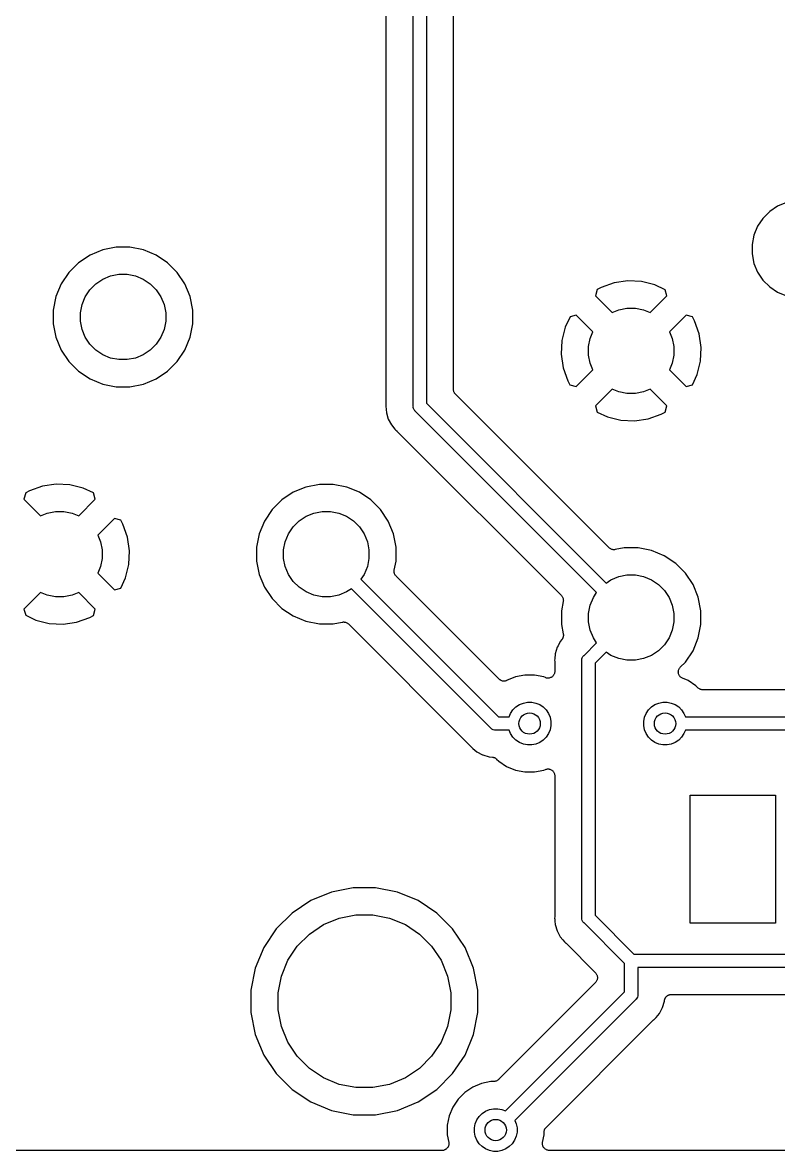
# Model space of a CAD drawing. Extents: x 20 to 116, y -135 to -20.
# Drawn here: x 66.39 to 80.56, y -59.65 to -38.49 of the extents above; entities that cross this region are included whole.
import ezdxf

# ---------------------------------------------------------------- set-up
doc = ezdxf.new("R2010")
doc.units = 0
doc.layers.add('BLACK', color=7, linetype='CONTINUOUS')

msp = doc.modelspace()

# ---------------------------------------------------------------- linework, layer by layer
at = {"layer": 'BLACK', "linetype": 'Continuous'}
for p, q in [((73.71, -45.6739), (73.71, -26.395)), ((73.96, -26.395), (73.96, -45.6282)), ((73.202, -27.0217), (73.202, -45.6427)), ((74.468, -45.3652), (74.468, -33.6831)), ((80.7101, -41.8669), (80.5449, -41.9353)), ((80.3962, -42.0347), (80.2697, -42.1612)), ((80.5449, -41.9353), (80.3962, -42.0347)), ((80.1703, -42.3099), (80.1019, -42.4751)), ((80.2697, -42.1612), (80.1703, -42.3099)), ((80.1019, -42.4751), (80.067, -42.6506)), ((68.1462, -42.702), (67.8935, -42.7523)), ((68.4038, -42.702), (68.1462, -42.702)), ((68.6565, -42.7523), (68.4038, -42.702)), ((80.067, -42.6506), (80.067, -42.8294)), ((67.6554, -42.8509), (67.4412, -42.994)), ((67.8935, -42.7523), (67.6554, -42.8509)), ((68.8946, -42.8509), (68.6565, -42.7523)), ((69.1088, -42.994), (68.8946, -42.8509)), ((80.067, -42.8294), (80.1019, -43.0049)), ((67.4412, -42.994), (67.259, -43.1762)), ((69.291, -43.1762), (69.1088, -42.994)), ((80.1019, -43.0049), (80.1703, -43.1701)), ((67.259, -43.1762), (67.1159, -43.3904)), ((67.765, -43.3886), (67.8961, -43.301)), ((67.8961, -43.301), (68.0416, -43.2407)), ((68.0416, -43.2407), (68.1962, -43.21)), ((68.1962, -43.21), (68.3538, -43.21)), ((68.3538, -43.21), (68.5084, -43.2407)), ((68.5084, -43.2407), (68.6539, -43.301)), ((68.6539, -43.301), (68.785, -43.3886)), ((69.4341, -43.3904), (69.291, -43.1762)), ((77.4809, -43.37), (77.2353, -43.4578)), ((77.7357, -43.3322), (77.4809, -43.37)), ((77.9931, -43.3449), (77.7357, -43.3322)), ((78.243, -43.4076), (77.9931, -43.3449)), ((80.1703, -43.1701), (80.2697, -43.3188)), ((80.2697, -43.3188), (80.3962, -43.4453)), ((67.1159, -43.3904), (67.0173, -43.6285)), ((67.566, -43.6311), (67.6536, -43.5)), ((67.6536, -43.5), (67.765, -43.3886)), ((68.785, -43.3886), (68.8964, -43.5)), ((68.8964, -43.5), (68.984, -43.6311)), ((69.5327, -43.6285), (69.4341, -43.3904)), ((77.1653, -43.4952), (77.13, -43.6158)), ((77.2353, -43.4578), (77.1653, -43.4952)), ((78.4357, -43.4988), (78.243, -43.4076)), ((78.47, -43.6158), (78.4357, -43.4988)), ((80.3962, -43.4453), (80.5449, -43.5447)), ((80.5449, -43.5447), (80.7101, -43.6131)), ((67.0173, -43.6285), (66.967, -43.8812)), ((67.475, -43.9312), (67.5057, -43.7766)), ((67.5057, -43.7766), (67.566, -43.6311)), ((68.984, -43.6311), (69.0443, -43.7766)), ((69.0443, -43.7766), (69.075, -43.9312)), ((69.583, -43.8812), (69.5327, -43.6285)), ((77.13, -43.6158), (77.4417, -43.9275)), ((78.1583, -43.9275), (78.47, -43.6158)), ((66.967, -43.8812), (66.967, -44.1388)), ((67.475, -44.0888), (67.475, -43.9312)), ((69.075, -43.9312), (69.075, -44.0888)), ((69.583, -44.1388), (69.583, -43.8812)), ((76.7708, -43.975), (76.6538, -44.0093)), ((77.0825, -44.2867), (76.7708, -43.975)), ((77.4417, -43.9275), (77.5666, -43.8757)), ((77.5666, -43.8757), (77.7212, -43.845)), ((77.7212, -43.845), (77.8788, -43.845)), ((77.8788, -43.845), (78.0334, -43.8757)), ((78.0334, -43.8757), (78.1583, -43.9275)), ((78.8292, -43.975), (78.5175, -44.2867)), ((78.9498, -44.0103), (78.8292, -43.975)), ((66.967, -44.1388), (67.0173, -44.3915)), ((67.5057, -44.2434), (67.475, -44.0888)), ((69.075, -44.0888), (69.0443, -44.2434)), ((69.5327, -44.3915), (69.583, -44.1388)), ((76.5626, -44.202), (76.4999, -44.4519)), ((76.6538, -44.0093), (76.5626, -44.202)), ((78.9872, -44.0803), (78.9498, -44.0103)), ((79.075, -44.3259), (78.9872, -44.0803)), ((67.0173, -44.3915), (67.1159, -44.6296)), ((67.566, -44.3889), (67.5057, -44.2434)), ((67.6536, -44.52), (67.566, -44.3889)), ((68.984, -44.3889), (68.8964, -44.52)), ((69.0443, -44.2434), (68.984, -44.3889)), ((69.4341, -44.6296), (69.5327, -44.3915)), ((77, -44.5662), (77.0307, -44.4116)), ((77.0307, -44.4116), (77.0825, -44.2867)), ((78.5175, -44.2867), (78.5693, -44.4116)), ((78.5693, -44.4116), (78.6, -44.5662)), ((79.1128, -44.5807), (79.075, -44.3259)), ((67.1159, -44.6296), (67.259, -44.8438)), ((67.765, -44.6314), (67.6536, -44.52)), ((67.8961, -44.719), (67.765, -44.6314)), ((68.785, -44.6314), (68.6539, -44.719)), ((68.8964, -44.52), (68.785, -44.6314)), ((69.291, -44.8438), (69.4341, -44.6296)), ((76.4999, -44.4519), (76.4872, -44.7093)), ((77, -44.7238), (77, -44.5662)), ((78.6, -44.5662), (78.6, -44.7238)), ((79.1001, -44.8381), (79.1128, -44.5807)), ((67.259, -44.8438), (67.4412, -45.026)), ((68.0416, -44.7793), (67.8961, -44.719)), ((68.1962, -44.81), (68.0416, -44.7793)), ((68.3538, -44.81), (68.1962, -44.81)), ((68.5084, -44.7793), (68.3538, -44.81)), ((68.6539, -44.719), (68.5084, -44.7793)), ((69.1088, -45.026), (69.291, -44.8438)), ((76.4872, -44.7093), (76.525, -44.9641)), ((77.0307, -44.8784), (77, -44.7238)), ((78.6, -44.7238), (78.5693, -44.8784)), ((79.0374, -45.088), (79.1001, -44.8381)), ((67.4412, -45.026), (67.6554, -45.1691)), ((68.8946, -45.1691), (69.1088, -45.026)), ((76.525, -44.9641), (76.6128, -45.2097)), ((76.7708, -45.315), (77.0825, -45.0033)), ((77.0825, -45.0033), (77.0307, -44.8784)), ((78.5693, -44.8784), (78.5175, -45.0033)), ((78.5175, -45.0033), (78.8292, -45.315)), ((67.6554, -45.1691), (67.8935, -45.2677)), ((67.8935, -45.2677), (68.1462, -45.318)), ((68.4038, -45.318), (68.6565, -45.2677)), ((68.6565, -45.2677), (68.8946, -45.1691)), ((76.6128, -45.2097), (76.6502, -45.2797)), ((78.9462, -45.2807), (79.0374, -45.088)), ((68.1462, -45.318), (68.4038, -45.318)), ((74.4691, -45.3769), (74.468, -45.3652)), ((74.4702, -45.3886), (74.4691, -45.3769)), ((74.4704, -45.3892), (74.4702, -45.3886)), ((74.4704, -45.3899), (74.4704, -45.3892)), ((74.4738, -45.401), (74.4704, -45.3899)), ((74.4771, -45.4124), (74.4738, -45.401)), ((74.4774, -45.413), (74.4771, -45.4124)), ((74.4776, -45.4136), (74.4774, -45.413)), ((74.4831, -45.4239), (74.4776, -45.4136)), ((74.4885, -45.4344), (74.4831, -45.4239)), ((74.4889, -45.4349), (74.4885, -45.4344)), ((74.4892, -45.4355), (74.4889, -45.4349)), ((74.4966, -45.4445), (74.4892, -45.4355)), ((74.504, -45.4537), (74.4966, -45.4445)), ((74.5049, -45.4547), (74.504, -45.4537)), ((74.5052, -45.455), (74.5049, -45.4547)), ((74.5049, -45.4547), (74.5049, -45.4547)), ((74.5049, -45.4547), (74.5049, -45.4547)), ((74.7776, -45.7274), (74.5052, -45.455)), ((76.6502, -45.2797), (76.7708, -45.315)), ((77.4417, -45.3625), (77.13, -45.6742)), ((77.5666, -45.4143), (77.4417, -45.3625)), ((77.7212, -45.445), (77.5666, -45.4143)), ((77.8788, -45.445), (77.7212, -45.445)), ((78.0334, -45.4143), (77.8788, -45.445)), ((78.1583, -45.3625), (78.0334, -45.4143)), ((78.47, -45.6742), (78.1583, -45.3625)), ((78.8292, -45.315), (78.9462, -45.2807)), ((73.2014, -45.6551), (73.1989, -45.68)), ((73.1989, -45.68), (73.2112, -45.8041)), ((73.202, -45.6444), (73.2014, -45.6498)), ((73.2014, -45.6498), (73.2014, -45.6551)), ((73.202, -45.6427), (73.202, -45.6444)), ((73.7094, -45.68), (73.71, -45.6739)), ((73.71, -45.6861), (73.7094, -45.68)), ((73.7109, -45.6953), (73.71, -45.6861)), ((73.7118, -45.7045), (73.7109, -45.6953)), ((73.96, -45.6282), (77.3292, -48.9974)), ((77.13, -45.6742), (77.1643, -45.7912)), ((78.4347, -45.7948), (78.47, -45.6742)), ((73.2112, -45.8041), (73.2474, -45.9234)), ((73.719, -45.7281), (73.7118, -45.7045)), ((73.7306, -45.7498), (73.719, -45.7281)), ((73.7421, -45.7638), (73.7306, -45.7498)), ((73.7462, -45.7688), (73.7421, -45.7638)), ((73.7509, -45.7727), (73.7462, -45.7688)), ((77.1524, -49.1742), (73.7509, -45.7727)), ((74.7777, -45.7275), (74.7776, -45.7274)), ((77.3863, -48.3361), (74.7777, -45.7275)), ((77.1643, -45.7912), (77.357, -45.8824)), ((77.357, -45.8824), (77.6069, -45.9451)), ((78.1191, -45.92), (78.3647, -45.8322)), ((78.3647, -45.8322), (78.4347, -45.7948)), ((73.2474, -45.9234), (73.3061, -46.0334)), ((73.3061, -46.0334), (73.3694, -46.1104)), ((73.3694, -46.1104), (73.3694, -46.1105)), ((73.3694, -46.1105), (73.3852, -46.1298)), ((77.6069, -45.9451), (77.8643, -45.9578)), ((77.8643, -45.9578), (78.1191, -45.92)), ((73.3852, -46.1298), (73.4046, -46.1456)), ((73.4046, -46.1456), (73.4059, -46.1468)), ((73.4059, -46.1468), (73.4097, -46.1506)), ((73.4097, -46.1506), (73.4138, -46.154)), ((73.4138, -46.154), (76.4911, -49.2313)), ((66.7659, -47.18), (66.5203, -47.2678)), ((67.0207, -47.1422), (66.7659, -47.18)), ((67.2781, -47.1549), (67.0207, -47.1422)), ((67.528, -47.2176), (67.2781, -47.1549)), ((71.9562, -47.147), (71.7035, -47.1973)), ((72.2138, -47.147), (71.9562, -47.147)), ((72.4665, -47.1973), (72.2138, -47.147)), ((66.4503, -47.3052), (66.415, -47.4258)), ((66.5203, -47.2678), (66.4503, -47.3052)), ((67.7207, -47.3088), (67.528, -47.2176)), ((67.755, -47.4258), (67.7207, -47.3088)), ((71.4654, -47.2959), (71.2512, -47.439)), ((71.7035, -47.1973), (71.4654, -47.2959)), ((72.7046, -47.2959), (72.4665, -47.1973)), ((72.9188, -47.439), (72.7046, -47.2959)), ((66.415, -47.4258), (66.7267, -47.7375)), ((67.4433, -47.7375), (67.755, -47.4258)), ((71.2512, -47.439), (71.069, -47.6212)), ((73.101, -47.6212), (72.9188, -47.439)), ((66.7267, -47.7375), (66.8516, -47.6857)), ((66.8516, -47.6857), (67.0062, -47.655)), ((67.0062, -47.655), (67.1638, -47.655)), ((67.1638, -47.655), (67.3184, -47.6857)), ((67.3184, -47.6857), (67.4433, -47.7375)), ((68.1142, -47.785), (67.8025, -48.0967)), ((68.2348, -47.8203), (68.1142, -47.785)), ((71.069, -47.6212), (70.9259, -47.8354)), ((71.575, -47.8336), (71.7061, -47.746)), ((71.7061, -47.746), (71.8516, -47.6857)), ((71.8516, -47.6857), (72.0062, -47.655)), ((72.0062, -47.655), (72.1638, -47.655)), ((72.1638, -47.655), (72.3184, -47.6857)), ((72.3184, -47.6857), (72.4639, -47.746)), ((72.4639, -47.746), (72.595, -47.8336)), ((73.2441, -47.8354), (73.101, -47.6212)), ((68.2722, -47.8903), (68.2348, -47.8203)), ((68.36, -48.1359), (68.2722, -47.8903)), ((70.9259, -47.8354), (70.8273, -48.0735)), ((71.376, -48.0761), (71.4636, -47.945)), ((71.4636, -47.945), (71.575, -47.8336)), ((72.595, -47.8336), (72.7064, -47.945)), ((72.7064, -47.945), (72.794, -48.0761)), ((73.3427, -48.0735), (73.2441, -47.8354)), ((67.8025, -48.0967), (67.8543, -48.2216)), ((67.8543, -48.2216), (67.885, -48.3762)), ((68.3978, -48.3907), (68.36, -48.1359)), ((70.8273, -48.0735), (70.777, -48.3262)), ((71.285, -48.3762), (71.3157, -48.2216)), ((71.3157, -48.2216), (71.376, -48.0761)), ((72.794, -48.0761), (72.8543, -48.2216)), ((72.8543, -48.2216), (72.885, -48.3762)), ((73.393, -48.3262), (73.3427, -48.0735)), ((67.885, -48.3762), (67.885, -48.5338)), ((68.3851, -48.6481), (68.3978, -48.3907)), ((70.777, -48.3262), (70.777, -48.5838)), ((71.285, -48.5338), (71.285, -48.3762)), ((72.885, -48.3762), (72.885, -48.5338)), ((73.393, -48.5838), (73.393, -48.3262)), ((77.3954, -48.3436), (77.3863, -48.3361)), ((77.4045, -48.3512), (77.3954, -48.3436)), ((77.405, -48.3515), (77.4045, -48.3512)), ((77.4055, -48.3518), (77.405, -48.3515)), ((77.4158, -48.3574), (77.4055, -48.3518)), ((77.4262, -48.3631), (77.4158, -48.3574)), ((77.4268, -48.3633), (77.4262, -48.3631)), ((77.4273, -48.3636), (77.4268, -48.3633)), ((77.4386, -48.367), (77.4273, -48.3636)), ((77.4498, -48.3706), (77.4386, -48.367)), ((77.4504, -48.3706), (77.4498, -48.3706)), ((77.451, -48.3708), (77.4504, -48.3706)), ((77.4627, -48.372), (77.451, -48.3708)), ((77.4745, -48.3733), (77.4627, -48.372)), ((77.4751, -48.3732), (77.4745, -48.3733)), ((77.4757, -48.3733), (77.4751, -48.3732)), ((77.4874, -48.3722), (77.4757, -48.3733)), ((77.4991, -48.3712), (77.4874, -48.3722)), ((77.5003, -48.371), (77.4991, -48.3712)), ((77.5004, -48.371), (77.5003, -48.371)), ((77.5003, -48.371), (77.5003, -48.371)), ((77.5009, -48.3709), (77.5004, -48.371)), ((77.6712, -48.337), (77.5009, -48.3709)), ((77.9288, -48.337), (77.6712, -48.337)), ((78.1815, -48.3873), (77.9288, -48.337)), ((78.4196, -48.4859), (78.1815, -48.3873)), ((67.885, -48.5338), (67.8543, -48.6884)), ((68.3224, -48.898), (68.3851, -48.6481)), ((70.777, -48.5838), (70.8273, -48.8365)), ((71.3157, -48.6884), (71.285, -48.5338)), ((72.885, -48.5338), (72.8543, -48.6884)), ((73.3591, -48.7541), (73.393, -48.5838)), ((78.6338, -48.629), (78.4196, -48.4859)), ((78.816, -48.8112), (78.6338, -48.629)), ((67.8543, -48.6884), (67.8025, -48.8133)), ((67.8025, -48.8133), (68.1142, -49.125)), ((70.8273, -48.8365), (70.9259, -49.0746)), ((71.376, -48.8339), (71.3157, -48.6884)), ((71.4636, -48.965), (71.376, -48.8339)), ((72.794, -48.8339), (72.7326, -48.9258)), ((72.8543, -48.6884), (72.794, -48.8339)), ((73.3567, -48.7776), (73.358, -48.7659)), ((73.3567, -48.7782), (73.3567, -48.7776)), ((73.3567, -48.7788), (73.3567, -48.7782)), ((73.3578, -48.7905), (73.3567, -48.7788)), ((73.3589, -48.8022), (73.3578, -48.7905)), ((73.358, -48.7659), (73.3591, -48.7541)), ((73.359, -48.8028), (73.3589, -48.8022)), ((73.3591, -48.8034), (73.359, -48.8028)), ((73.3625, -48.8148), (73.3591, -48.8034)), ((73.3658, -48.826), (73.3625, -48.8148)), ((73.3661, -48.8266), (73.3658, -48.826)), ((73.3662, -48.8272), (73.3661, -48.8266)), ((73.3718, -48.8376), (73.3662, -48.8272)), ((73.3772, -48.8481), (73.3718, -48.8376)), ((73.3776, -48.8485), (73.3772, -48.8481)), ((73.3778, -48.8491), (73.3776, -48.8485)), ((73.3853, -48.8582), (73.3778, -48.8491)), ((73.3926, -48.8674), (73.3853, -48.8582)), ((73.3935, -48.8683), (73.3926, -48.8674)), ((73.3939, -48.8687), (73.3935, -48.8683)), ((73.3935, -48.8683), (73.3935, -48.8683)), ((73.3935, -48.8683), (73.3935, -48.8683)), ((75.324, -50.7988), (73.3939, -48.8687)), ((77.5666, -48.8757), (77.7212, -48.845)), ((77.7212, -48.845), (77.8788, -48.845)), ((77.8788, -48.845), (78.0334, -48.8757)), ((78.9591, -49.0254), (78.816, -48.8112)), ((68.2312, -49.0907), (68.3224, -48.898)), ((70.9259, -49.0746), (71.069, -49.2888)), ((71.575, -49.0764), (71.4636, -48.965)), ((71.7061, -49.164), (71.575, -49.0764)), ((72.7326, -48.9258), (75.3118, -51.505)), ((77.3292, -48.9974), (77.4211, -48.936)), ((77.4211, -48.936), (77.5666, -48.8757)), ((78.0334, -48.8757), (78.1789, -48.936)), ((78.1789, -48.936), (78.31, -49.0236)), ((78.31, -49.0236), (78.4214, -49.135)), ((79.0577, -49.2635), (78.9591, -49.0254)), ((66.7267, -49.1725), (66.415, -49.4842)), ((66.8516, -49.2243), (66.7267, -49.1725)), ((67.0062, -49.255), (66.8516, -49.2243)), ((67.1638, -49.255), (67.0062, -49.255)), ((67.3184, -49.2243), (67.1638, -49.255)), ((67.4433, -49.1725), (67.3184, -49.2243)), ((67.755, -49.4842), (67.4433, -49.1725)), ((68.1142, -49.125), (68.2312, -49.0907)), ((71.069, -49.2888), (71.2512, -49.471)), ((71.8516, -49.2243), (71.7061, -49.164)), ((72.0062, -49.255), (71.8516, -49.2243)), ((72.1638, -49.255), (72.0062, -49.255)), ((72.3184, -49.2243), (72.1638, -49.255)), ((72.4639, -49.164), (72.3184, -49.2243)), ((72.5558, -49.1026), (72.4639, -49.164)), ((75.1673, -51.7141), (72.5558, -49.1026)), ((76.4911, -49.2313), (76.4915, -49.2317)), ((76.4915, -49.2317), (76.4915, -49.2317)), ((76.4915, -49.2317), (76.4915, -49.2317)), ((76.4915, -49.2317), (76.4924, -49.2326)), ((76.4924, -49.2326), (76.4998, -49.2418)), ((76.4998, -49.2418), (76.5072, -49.2509)), ((76.5072, -49.2509), (76.5074, -49.2515)), ((76.5074, -49.2515), (76.5078, -49.2519)), ((76.5078, -49.2519), (76.5133, -49.2624)), ((76.5133, -49.2624), (76.5188, -49.2728)), ((76.5188, -49.2728), (76.5189, -49.2734)), ((76.5189, -49.2734), (76.5192, -49.2739)), ((76.5192, -49.2739), (76.5225, -49.2853)), ((76.5225, -49.2853), (76.5259, -49.2966)), ((76.5259, -49.2966), (76.526, -49.2972)), ((76.526, -49.2972), (76.5261, -49.2978)), ((77.0307, -49.4116), (77.091, -49.2661)), ((77.091, -49.2661), (77.1524, -49.1742)), ((78.4214, -49.135), (78.509, -49.2661)), ((78.509, -49.2661), (78.5693, -49.4116)), ((79.108, -49.5162), (79.0577, -49.2635)), ((66.415, -49.4842), (66.4493, -49.6012)), ((67.7197, -49.6048), (67.755, -49.4842)), ((71.2512, -49.471), (71.4654, -49.6141)), ((76.5259, -49.3459), (76.492, -49.5162)), ((76.527, -49.3341), (76.5259, -49.3459)), ((76.5261, -49.2978), (76.5272, -49.3095)), ((76.5283, -49.3224), (76.527, -49.3341)), ((76.5272, -49.3095), (76.5283, -49.3212)), ((76.5283, -49.3212), (76.5283, -49.3218)), ((76.5283, -49.3218), (76.5283, -49.3224)), ((77, -49.5662), (77.0307, -49.4116)), ((78.5693, -49.4116), (78.6, -49.5662)), ((66.4493, -49.6012), (66.642, -49.6924)), ((66.642, -49.6924), (66.8919, -49.7551)), ((67.4041, -49.73), (67.6497, -49.6422)), ((67.6497, -49.6422), (67.7197, -49.6048)), ((71.4654, -49.6141), (71.7035, -49.7127)), ((71.7035, -49.7127), (71.9562, -49.763)), ((76.492, -49.5162), (76.492, -49.7738)), ((77, -49.7238), (77, -49.5662)), ((78.6, -49.5662), (78.6, -49.7238)), ((79.108, -49.7738), (79.108, -49.5162)), ((66.8919, -49.7551), (67.1493, -49.7678)), ((67.1493, -49.7678), (67.4041, -49.73)), ((71.9562, -49.763), (72.2138, -49.763)), ((72.2138, -49.763), (72.3841, -49.7291)), ((72.3841, -49.7291), (72.3846, -49.729)), ((72.3846, -49.729), (72.3847, -49.729)), ((72.3847, -49.729), (72.3858, -49.7288)), ((72.3847, -49.729), (72.3847, -49.729)), ((72.3858, -49.7288), (72.3977, -49.7278)), ((72.3977, -49.7278), (72.4093, -49.7267)), ((72.4093, -49.7267), (72.4099, -49.7268)), ((72.4099, -49.7268), (72.4105, -49.7267)), ((72.4105, -49.7267), (72.4222, -49.728)), ((72.4222, -49.728), (72.434, -49.7292)), ((72.434, -49.7292), (72.4346, -49.7294)), ((72.4346, -49.7294), (72.4352, -49.7294)), ((72.4352, -49.7294), (72.4464, -49.733)), ((72.4464, -49.733), (72.4577, -49.7364)), ((72.4577, -49.7364), (72.4582, -49.7367)), ((72.4582, -49.7367), (72.4588, -49.7369)), ((72.4588, -49.7369), (72.4691, -49.7426)), ((72.4691, -49.7426), (72.4795, -49.7482)), ((72.4795, -49.7482), (72.48, -49.7485)), ((72.48, -49.7485), (72.4805, -49.7488)), ((72.4805, -49.7488), (72.4896, -49.7564)), ((72.4896, -49.7564), (72.4987, -49.7639)), ((72.4987, -49.7639), (74.786, -52.0512)), ((76.492, -49.7738), (76.5271, -49.9502)), ((77.0307, -49.8784), (77, -49.7238)), ((77.091, -50.0239), (77.0307, -49.8784)), ((78.5693, -49.8784), (78.509, -50.0239)), ((78.6, -49.7238), (78.5693, -49.8784)), ((79.0577, -50.0265), (79.108, -49.7738)), ((76.4711, -50.0916), (76.4286, -50.1713)), ((76.5007, -50.0556), (76.4711, -50.0916)), ((76.5038, -50.051), (76.5007, -50.0556)), ((76.5074, -50.0467), (76.5038, -50.051)), ((76.5107, -50.0407), (76.5074, -50.0467)), ((76.5145, -50.035), (76.5107, -50.0407)), ((76.5166, -50.0298), (76.5145, -50.035)), ((76.5193, -50.025), (76.5166, -50.0298)), ((76.5214, -50.0184), (76.5193, -50.025)), ((76.524, -50.0121), (76.5214, -50.0184)), ((76.5251, -50.0066), (76.524, -50.0121)), ((76.5268, -50.0013), (76.5251, -50.0066)), ((76.5275, -49.9945), (76.5268, -50.0013)), ((76.5271, -49.9502), (76.5274, -49.952)), ((76.5274, -49.952), (76.5279, -49.9575)), ((76.5289, -49.9878), (76.5275, -49.9945)), ((76.5279, -49.9575), (76.529, -49.963)), ((76.529, -49.963), (76.5289, -49.9699)), ((76.5289, -49.9699), (76.5295, -49.9767)), ((76.5295, -49.9767), (76.5289, -49.9822)), ((76.5289, -49.9822), (76.5289, -49.9878)), ((76.916, -50.3523), (77.1524, -50.1158)), ((77.1524, -50.1158), (77.091, -50.0239)), ((78.509, -50.0239), (78.4214, -50.155)), ((78.9591, -50.2646), (79.0577, -50.0265)), ((76.3762, -50.3209), (76.3664, -50.4201)), ((76.4124, -50.2016), (76.3762, -50.3209)), ((76.4285, -50.1713), (76.4124, -50.2016)), ((76.4286, -50.1713), (76.4285, -50.1713)), ((76.9112, -50.3562), (76.916, -50.3523)), ((77.3292, -50.2926), (77.125, -50.4968)), ((77.4211, -50.354), (77.3292, -50.2926)), ((77.5666, -50.4143), (77.4211, -50.354)), ((78.1789, -50.354), (78.0334, -50.4143)), ((78.31, -50.2664), (78.1789, -50.354)), ((78.4214, -50.155), (78.31, -50.2664)), ((78.816, -50.4788), (78.9591, -50.2646)), ((76.3664, -50.4201), (76.3639, -50.445)), ((76.3639, -50.445), (76.3664, -50.4699)), ((76.3664, -50.4201), (76.3664, -50.4201)), ((76.3664, -50.4699), (76.3666, -50.4716)), ((76.3666, -50.4716), (76.3665, -50.477)), ((76.3665, -50.477), (76.367, -50.4823)), ((76.367, -50.4823), (76.367, -50.6526)), ((76.8744, -50.445), (76.875, -50.4389)), ((76.875, -50.4511), (76.8744, -50.445)), ((76.875, -50.4389), (76.8768, -50.4205)), ((76.875, -50.4389), (76.875, -50.4389)), ((76.875, -55.2689), (76.875, -50.4511)), ((76.8768, -50.4205), (76.884, -50.3969)), ((76.884, -50.3969), (76.8956, -50.3752)), ((76.8956, -50.3752), (76.9112, -50.3562)), ((77.125, -50.4968), (77.125, -55.2232)), ((77.7212, -50.445), (77.5666, -50.4143)), ((77.8788, -50.445), (77.7212, -50.445)), ((78.0334, -50.4143), (77.8788, -50.445)), ((78.7197, -50.5751), (78.816, -50.4788)), ((75.6301, -50.7569), (75.4624, -50.8264)), ((75.8056, -50.722), (75.6301, -50.7569)), ((75.9844, -50.722), (75.8056, -50.722)), ((76.1599, -50.7569), (75.9844, -50.722)), ((76.1914, -50.77), (76.1599, -50.7569)), ((76.2029, -50.7735), (76.1914, -50.77)), ((76.2145, -50.777), (76.2029, -50.7735)), ((76.2148, -50.7771), (76.2145, -50.777)), ((76.2151, -50.7772), (76.2148, -50.7771)), ((76.227, -50.7784), (76.2151, -50.7772)), ((76.2391, -50.7796), (76.227, -50.7784)), ((76.2517, -50.7785), (76.2398, -50.7796)), ((76.2638, -50.7774), (76.2517, -50.7785)), ((76.2641, -50.7773), (76.2638, -50.7774)), ((76.2645, -50.7773), (76.2641, -50.7773)), ((76.276, -50.7738), (76.2645, -50.7773)), ((76.2876, -50.7704), (76.276, -50.7738)), ((76.2879, -50.7702), (76.2876, -50.7704)), ((76.2882, -50.7701), (76.2879, -50.7702)), ((76.2988, -50.7645), (76.2882, -50.7701)), ((76.3095, -50.7589), (76.2988, -50.7645)), ((76.3098, -50.7587), (76.3095, -50.7589)), ((76.3101, -50.7585), (76.3098, -50.7587)), ((76.3194, -50.751), (76.3101, -50.7585)), ((76.3289, -50.7434), (76.3194, -50.751)), ((76.3291, -50.7431), (76.3289, -50.7434)), ((76.3293, -50.7429), (76.3291, -50.7431)), ((76.337, -50.7337), (76.3293, -50.7429)), ((76.3448, -50.7244), (76.337, -50.7337)), ((76.345, -50.7241), (76.3448, -50.7244)), ((76.3452, -50.7238), (76.345, -50.7241)), ((76.3509, -50.7133), (76.3452, -50.7238)), ((76.3567, -50.7027), (76.3509, -50.7133)), ((76.3568, -50.7023), (76.3567, -50.7027)), ((76.357, -50.702), (76.3568, -50.7023)), ((76.3605, -50.6907), (76.357, -50.702)), ((76.3642, -50.679), (76.3605, -50.6907)), ((76.3643, -50.6787), (76.3642, -50.679)), ((76.3644, -50.6784), (76.3643, -50.6787)), ((76.3656, -50.6667), (76.3644, -50.6784)), ((76.367, -50.6544), (76.3656, -50.6667)), ((76.367, -50.6526), (76.367, -50.6537)), ((76.367, -50.6537), (76.367, -50.6537)), ((76.367, -50.6537), (76.367, -50.6538)), ((76.367, -50.6538), (76.367, -50.6544)), ((78.6825, -50.6638), (78.6838, -50.6518)), ((78.6826, -50.6641), (78.6825, -50.6638)), ((78.6825, -50.6644), (78.6826, -50.6641)), ((78.6837, -50.6764), (78.6825, -50.6644)), ((78.6847, -50.6884), (78.6837, -50.6764)), ((78.6838, -50.6518), (78.685, -50.6398)), ((78.6848, -50.6888), (78.6847, -50.6884)), ((78.6849, -50.6891), (78.6848, -50.6888)), ((78.6883, -50.7006), (78.6849, -50.6891)), ((78.685, -50.6398), (78.6851, -50.6394)), ((78.6851, -50.6394), (78.6852, -50.6391)), ((78.6852, -50.6391), (78.6888, -50.6276)), ((78.6917, -50.7122), (78.6883, -50.7006)), ((78.6888, -50.6276), (78.6923, -50.6161)), ((78.6919, -50.7125), (78.6917, -50.7122)), ((78.6919, -50.7128), (78.6919, -50.7125)), ((78.6976, -50.7235), (78.6919, -50.7128)), ((78.6923, -50.6161), (78.6924, -50.6158)), ((78.6924, -50.6158), (78.6925, -50.6154)), ((78.6925, -50.6154), (78.6983, -50.6048)), ((78.7031, -50.7342), (78.6976, -50.7235)), ((78.6983, -50.6048), (78.704, -50.5942)), ((78.7034, -50.7345), (78.7031, -50.7342)), ((78.7035, -50.7348), (78.7034, -50.7345)), ((78.7111, -50.7442), (78.7035, -50.7348)), ((78.704, -50.5942), (78.7042, -50.594)), ((78.7042, -50.594), (78.7044, -50.5937)), ((78.7044, -50.5937), (78.7121, -50.5844)), ((78.7186, -50.7536), (78.7111, -50.7442)), ((78.7121, -50.5844), (78.7197, -50.5751)), ((78.7189, -50.7538), (78.7186, -50.7536)), ((78.7191, -50.754), (78.7189, -50.7538)), ((78.7283, -50.7617), (78.7191, -50.754)), ((78.7376, -50.7695), (78.7283, -50.7617)), ((78.7379, -50.7697), (78.7376, -50.7695)), ((78.7381, -50.7699), (78.7379, -50.7697)), ((78.7486, -50.7756), (78.7381, -50.7699)), ((78.7593, -50.7815), (78.7486, -50.7756)), ((75.3332, -50.8063), (75.324, -50.7988)), ((75.3423, -50.8139), (75.3332, -50.8063)), ((75.3428, -50.8142), (75.3423, -50.8139)), ((75.3432, -50.8146), (75.3428, -50.8142)), ((75.3536, -50.8201), (75.3432, -50.8146)), ((75.364, -50.8258), (75.3536, -50.8201)), ((75.3645, -50.826), (75.364, -50.8258)), ((75.365, -50.8263), (75.3645, -50.826)), ((75.3764, -50.8298), (75.365, -50.8263)), ((75.3876, -50.8333), (75.3764, -50.8298)), ((75.3882, -50.8334), (75.3876, -50.8333)), ((75.3887, -50.8335), (75.3882, -50.8334)), ((75.4006, -50.8347), (75.3887, -50.8335)), ((75.4123, -50.836), (75.4006, -50.8347)), ((75.4128, -50.836), (75.4123, -50.836)), ((75.4134, -50.836), (75.4128, -50.836)), ((75.4252, -50.8349), (75.4134, -50.836)), ((75.437, -50.8339), (75.4252, -50.8349)), ((75.4375, -50.8337), (75.437, -50.8339)), ((75.4381, -50.8337), (75.4375, -50.8337)), ((75.4494, -50.8303), (75.4381, -50.8337)), ((75.4608, -50.827), (75.4494, -50.8303)), ((75.4618, -50.8266), (75.4608, -50.827)), ((75.4624, -50.8264), (75.4618, -50.8266)), ((75.4618, -50.8266), (75.4618, -50.8266)), ((75.4618, -50.8266), (75.4618, -50.8266)), ((76.2395, -50.7796), (76.2391, -50.7796)), ((76.2398, -50.7796), (76.2395, -50.7796)), ((78.7599, -50.7818), (78.7593, -50.7815)), ((78.7609, -50.7822), (78.7599, -50.7818)), ((78.7599, -50.7818), (78.7599, -50.7818)), ((78.7599, -50.7818), (78.7599, -50.7818)), ((78.8651, -50.8253), (78.7609, -50.7822)), ((79.0138, -50.9247), (78.8651, -50.8253)), ((79.0489, -50.9598), (79.0138, -50.9247)), ((79.058, -50.9672), (79.0489, -50.9598)), ((79.067, -50.9748), (79.058, -50.9672)), ((79.0675, -50.9751), (79.067, -50.9748)), ((79.0681, -50.9755), (79.0675, -50.9751)), ((79.0784, -50.9811), (79.0681, -50.9755)), ((79.0887, -50.9867), (79.0784, -50.9811)), ((79.0893, -50.9869), (79.0887, -50.9867)), ((79.0899, -50.9872), (79.0893, -50.9869)), ((79.1011, -50.9907), (79.0899, -50.9872)), ((79.1123, -50.9942), (79.1011, -50.9907)), ((79.113, -50.9943), (79.1123, -50.9942)), ((79.1136, -50.9945), (79.113, -50.9943)), ((79.1252, -50.9957), (79.1136, -50.9945)), ((79.1369, -50.997), (79.1252, -50.9957)), ((79.1382, -50.997), (79.1369, -50.997)), ((79.1383, -50.997), (79.1382, -50.997)), ((79.1387, -50.997), (79.1383, -50.997)), ((79.1383, -50.997), (79.1383, -50.997)), ((81.538, -50.997), (79.1387, -50.997)), ((75.5405, -51.4405), (75.5843, -51.375)), ((75.5843, -51.375), (75.64, -51.3193)), ((75.64, -51.3193), (75.7055, -51.2755)), ((75.7055, -51.2755), (75.7783, -51.2454)), ((75.7783, -51.2454), (75.8556, -51.23)), ((75.8556, -51.23), (75.9344, -51.23)), ((75.9344, -51.23), (76.0117, -51.2454)), ((76.0117, -51.2454), (76.0845, -51.2755)), ((76.0845, -51.2755), (76.15, -51.3193)), ((76.15, -51.3193), (76.2057, -51.375)), ((76.2057, -51.375), (76.2495, -51.4405)), ((78.0805, -51.4405), (78.1243, -51.375)), ((78.1243, -51.375), (78.18, -51.3193)), ((78.18, -51.3193), (78.2455, -51.2755)), ((78.2455, -51.2755), (78.3183, -51.2454)), ((78.3183, -51.2454), (78.3956, -51.23)), ((78.3956, -51.23), (78.4744, -51.23)), ((78.4744, -51.23), (78.5517, -51.2454)), ((78.5517, -51.2454), (78.6245, -51.2755)), ((78.6245, -51.2755), (78.69, -51.3193)), ((78.69, -51.3193), (78.7457, -51.375)), ((78.7457, -51.375), (78.7895, -51.4405)), ((75.3118, -51.505), (75.5138, -51.505)), ((75.5138, -51.505), (75.5405, -51.4405)), ((76.2495, -51.4405), (76.2796, -51.5133)), ((76.2796, -51.5133), (76.295, -51.5906)), ((76.295, -51.5906), (76.295, -51.6694)), ((78.035, -51.5906), (78.0504, -51.5133)), ((78.035, -51.6694), (78.035, -51.5906)), ((78.0504, -51.5133), (78.0805, -51.4405)), ((78.7895, -51.4405), (78.8162, -51.505)), ((78.8162, -51.505), (82.2389, -51.505)), ((75.1712, -51.7188), (75.1673, -51.7141)), ((75.1759, -51.7227), (75.1712, -51.7188)), ((75.1902, -51.7344), (75.1759, -51.7227)), ((75.1985, -51.7389), (75.1902, -51.7344)), ((75.2119, -51.746), (75.1985, -51.7389)), ((75.2355, -51.7532), (75.2119, -51.746)), ((75.2539, -51.755), (75.2355, -51.7532)), ((75.26, -51.7556), (75.2539, -51.755)), ((75.2539, -51.755), (75.2539, -51.755)), ((75.2661, -51.755), (75.26, -51.7556)), ((75.5138, -51.755), (75.2661, -51.755)), ((75.5405, -51.8195), (75.5138, -51.755)), ((75.5843, -51.885), (75.5405, -51.8195)), ((76.2495, -51.8195), (76.2057, -51.885)), ((76.2796, -51.7467), (76.2495, -51.8195)), ((76.295, -51.6694), (76.2796, -51.7467)), ((78.0504, -51.7467), (78.035, -51.6694)), ((78.0805, -51.8195), (78.0504, -51.7467)), ((78.1243, -51.885), (78.0805, -51.8195)), ((78.7895, -51.8195), (78.7457, -51.885)), ((78.8162, -51.755), (78.7895, -51.8195)), ((82.1932, -51.755), (78.8162, -51.755)), ((75.64, -51.9407), (75.5843, -51.885)), ((75.7055, -51.9845), (75.64, -51.9407)), ((75.7783, -52.0146), (75.7055, -51.9845)), ((75.8556, -52.03), (75.7783, -52.0146)), ((75.9344, -52.03), (75.8556, -52.03)), ((76.0117, -52.0146), (75.9344, -52.03)), ((76.0845, -51.9845), (76.0117, -52.0146)), ((76.15, -51.9407), (76.0845, -51.9845)), ((76.2057, -51.885), (76.15, -51.9407)), ((78.18, -51.9407), (78.1243, -51.885)), ((78.2455, -51.9845), (78.18, -51.9407)), ((78.3183, -52.0146), (78.2455, -51.9845)), ((78.3956, -52.03), (78.3183, -52.0146)), ((78.4744, -52.03), (78.3956, -52.03)), ((78.5517, -52.0146), (78.4744, -52.03)), ((78.6245, -51.9845), (78.5517, -52.0146)), ((78.69, -51.9407), (78.6245, -51.9845)), ((78.7457, -51.885), (78.69, -51.9407)), ((74.786, -52.0512), (74.7872, -52.0525)), ((74.7872, -52.0525), (74.7906, -52.0566)), ((74.7906, -52.0566), (74.7944, -52.0604)), ((74.7944, -52.0604), (74.8102, -52.0798)), ((74.8102, -52.0798), (74.8296, -52.0956)), ((74.8296, -52.0956), (74.9066, -52.1589)), ((74.9066, -52.1589), (75.0136, -52.2161)), ((75.0136, -52.2161), (75.0137, -52.2161)), ((75.0137, -52.2161), (75.0166, -52.2176)), ((75.0166, -52.2176), (75.1359, -52.2538)), ((75.1359, -52.2538), (75.2003, -52.2602)), ((75.2003, -52.2602), (75.2021, -52.2604)), ((75.2021, -52.2604), (75.2075, -52.2615)), ((75.2075, -52.2615), (75.213, -52.2621)), ((75.213, -52.2621), (75.2196, -52.2641)), ((75.2196, -52.2641), (75.2263, -52.2655)), ((75.2263, -52.2655), (75.2314, -52.2677)), ((75.2314, -52.2677), (75.2367, -52.2693)), ((75.2367, -52.2693), (75.2427, -52.2726)), ((75.2427, -52.2726), (75.2491, -52.2753)), ((75.2491, -52.2753), (75.2536, -52.2784)), ((75.2536, -52.2784), (75.2585, -52.281)), ((75.2585, -52.281), (75.2638, -52.2854)), ((75.2638, -52.2854), (75.2695, -52.2893)), ((75.2695, -52.2893), (75.2734, -52.2933)), ((75.2734, -52.2933), (75.2777, -52.2968)), ((75.2777, -52.2968), (75.3162, -52.3353)), ((75.3162, -52.3353), (75.4649, -52.4347)), ((75.4649, -52.4347), (75.6301, -52.5031)), ((75.6301, -52.5031), (75.8056, -52.538)), ((75.8056, -52.538), (75.9844, -52.538)), ((75.9844, -52.538), (76.1599, -52.5031)), ((76.1599, -52.5031), (76.1914, -52.49)), ((76.1914, -52.49), (76.1924, -52.4896)), ((76.1924, -52.4896), (76.193, -52.4894)), ((76.1924, -52.4896), (76.1924, -52.4896)), ((76.1924, -52.4896), (76.1924, -52.4896)), ((76.193, -52.4894), (76.2048, -52.486)), ((76.2048, -52.486), (76.2162, -52.4826)), ((76.2162, -52.4826), (76.2165, -52.4826)), ((76.2165, -52.4826), (76.2169, -52.4825)), ((76.2169, -52.4825), (76.2288, -52.4815)), ((76.2288, -52.4815), (76.2409, -52.4804)), ((76.2409, -52.4804), (76.2412, -52.4804)), ((76.2412, -52.4804), (76.2416, -52.4804)), ((76.2416, -52.4804), (76.2534, -52.4817)), ((76.2534, -52.4817), (76.2655, -52.483)), ((76.2655, -52.483), (76.2659, -52.4831)), ((76.2659, -52.4831), (76.2662, -52.4831)), ((76.2662, -52.4831), (76.2776, -52.4867)), ((76.2776, -52.4867), (76.2892, -52.4903)), ((76.2892, -52.4903), (76.2895, -52.4905)), ((76.2895, -52.4905), (76.2898, -52.4906)), ((76.2898, -52.4906), (76.3003, -52.4963)), ((76.3003, -52.4963), (76.311, -52.5021)), ((76.311, -52.5021), (76.3113, -52.5023)), ((76.3113, -52.5023), (76.3116, -52.5025)), ((76.3116, -52.5025), (76.3208, -52.5101)), ((76.3208, -52.5101), (76.3301, -52.5179)), ((76.3301, -52.5179), (76.3303, -52.5181)), ((76.3303, -52.5181), (76.3306, -52.5184)), ((76.3306, -52.5184), (76.338, -52.5276)), ((76.338, -52.5276), (76.3458, -52.5371)), ((76.3458, -52.5371), (76.3459, -52.5374)), ((76.3459, -52.5374), (76.3461, -52.5376)), ((76.3461, -52.5376), (76.3516, -52.5481)), ((76.3516, -52.5481), (76.3574, -52.559)), ((76.3574, -52.559), (76.3575, -52.5593)), ((76.3575, -52.5593), (76.3577, -52.5596)), ((76.3577, -52.5596), (76.3611, -52.5711)), ((76.3611, -52.5711), (76.3646, -52.5827)), ((76.3646, -52.5827), (76.3646, -52.583)), ((76.3646, -52.583), (76.3647, -52.5834)), ((76.3647, -52.5834), (76.3658, -52.5953)), ((76.3658, -52.5953), (76.367, -52.6074)), ((76.367, -52.6074), (76.367, -55.2377)), ((78.905, -55.37), (78.905, -52.97)), ((78.905, -52.97), (80.505, -52.97)), ((80.505, -52.97), (80.505, -55.37)), ((72.1793, -54.7888), (71.792, -54.9492)), ((72.5904, -54.707), (72.1793, -54.7888)), ((73.0096, -54.707), (72.5904, -54.707)), ((73.4207, -54.7888), (73.0096, -54.707)), ((73.808, -54.9492), (73.4207, -54.7888)), ((71.792, -54.9492), (71.4435, -55.1821)), ((74.1565, -55.1821), (73.808, -54.9492)), ((71.4435, -55.1821), (71.1471, -55.4785)), ((72.3275, -55.2773), (72.6404, -55.215)), ((72.6404, -55.215), (72.9596, -55.215)), ((72.9596, -55.215), (73.2725, -55.2773)), ((74.4529, -55.4785), (74.1565, -55.1821)), ((71.7673, -55.5767), (72.0326, -55.3994)), ((72.0326, -55.3994), (72.3275, -55.2773)), ((73.2725, -55.2773), (73.5674, -55.3994)), ((73.5674, -55.3994), (73.8327, -55.5767)), ((76.3664, -55.2501), (76.3639, -55.275)), ((76.3639, -55.275), (76.3664, -55.2999)), ((76.367, -55.2394), (76.3664, -55.2448)), ((76.3664, -55.2448), (76.3664, -55.2501)), ((76.3664, -55.2999), (76.3664, -55.2999)), ((76.3664, -55.2999), (76.3696, -55.3325)), ((76.367, -55.2377), (76.367, -55.2394)), ((76.3696, -55.3325), (76.3696, -55.3326)), ((76.3696, -55.3326), (76.3762, -55.3991)), ((76.3762, -55.3991), (76.4124, -55.5184)), ((76.8744, -55.275), (76.875, -55.2689)), ((76.875, -55.2811), (76.8744, -55.275)), ((76.8758, -55.2897), (76.875, -55.2811)), ((76.8768, -55.2995), (76.8758, -55.2897)), ((76.884, -55.3231), (76.8768, -55.2995)), ((76.8956, -55.3448), (76.884, -55.3231)), ((76.9068, -55.3584), (76.8956, -55.3448)), ((76.9112, -55.3638), (76.9068, -55.3584)), ((76.916, -55.3677), (76.9112, -55.3638)), ((77.675, -56.1268), (76.916, -55.3677)), ((77.125, -55.2232), (77.8518, -55.95)), ((80.505, -55.37), (78.905, -55.37)), ((71.1471, -55.4785), (70.9142, -55.827)), ((71.5417, -55.8023), (71.7673, -55.5767)), ((73.8327, -55.5767), (74.0583, -55.8023)), ((74.6858, -55.827), (74.4529, -55.4785)), ((76.4124, -55.5184), (76.4711, -55.6284)), ((76.4711, -55.6284), (76.5187, -55.6863)), ((70.9142, -55.827), (70.7538, -56.2143)), ((71.3644, -56.0676), (71.5417, -55.8023)), ((74.0583, -55.8023), (74.2356, -56.0676)), ((74.8462, -56.2143), (74.6858, -55.827)), ((76.5187, -55.6863), (76.5502, -55.7248)), ((76.5502, -55.7248), (76.5696, -55.7406)), ((76.5696, -55.7406), (76.5709, -55.7418)), ((76.5709, -55.7418), (76.5747, -55.7456)), ((76.5747, -55.7456), (76.5788, -55.749)), ((76.5788, -55.749), (77.1298, -56.3)), ((71.2423, -56.3625), (71.3644, -56.0676)), ((74.2356, -56.0676), (74.3577, -56.3625)), ((77.8518, -55.95), (85.3682, -55.95)), ((70.7538, -56.2143), (70.672, -56.6254)), ((74.928, -56.6254), (74.8462, -56.2143)), ((77.675, -56.6582), (77.675, -56.1268)), ((85.4139, -56.2), (77.925, -56.2)), ((77.925, -56.2), (77.925, -56.7039)), ((71.18, -56.6754), (71.2423, -56.3625)), ((74.3577, -56.3625), (74.42, -56.6754)), ((77.1298, -56.485), (75.31, -58.3048)), ((77.1298, -56.3), (77.1301, -56.3003)), ((77.1372, -56.4759), (77.1298, -56.485)), ((77.1301, -56.3003), (77.1301, -56.3003)), ((77.1301, -56.3003), (77.1301, -56.3003)), ((77.1301, -56.3003), (77.131, -56.3013)), ((77.131, -56.3013), (77.1384, -56.3105)), ((77.1448, -56.4669), (77.1372, -56.4759)), ((77.1384, -56.3105), (77.1458, -56.3195)), ((77.1451, -56.4664), (77.1448, -56.4669)), ((77.1455, -56.4658), (77.1451, -56.4664)), ((77.1511, -56.4555), (77.1455, -56.4658)), ((77.1458, -56.3195), (77.1461, -56.3201)), ((77.1461, -56.3201), (77.1465, -56.3206)), ((77.1465, -56.3206), (77.1519, -56.3311)), ((77.1567, -56.4452), (77.1511, -56.4555)), ((77.1519, -56.3311), (77.1574, -56.3414)), ((77.1569, -56.4446), (77.1567, -56.4452)), ((77.1572, -56.444), (77.1569, -56.4446)), ((77.1607, -56.4328), (77.1572, -56.444)), ((77.1574, -56.3414), (77.1576, -56.342)), ((77.1576, -56.342), (77.1579, -56.3426)), ((77.1579, -56.3426), (77.1612, -56.3539)), ((77.1642, -56.4216), (77.1607, -56.4328)), ((77.1612, -56.3539), (77.1646, -56.3651)), ((77.1643, -56.4209), (77.1642, -56.4216)), ((77.1645, -56.4203), (77.1643, -56.4209)), ((77.1657, -56.4086), (77.1645, -56.4203)), ((77.1646, -56.3651), (77.1646, -56.3658)), ((77.1646, -56.3658), (77.1648, -56.3664)), ((77.1648, -56.3664), (77.1659, -56.3781)), ((77.167, -56.397), (77.1657, -56.4086)), ((77.1659, -56.3781), (77.167, -56.3898)), ((77.167, -56.3898), (77.167, -56.3952)), ((77.167, -56.3952), (77.167, -56.3956)), ((77.167, -56.3956), (77.167, -56.3956)), ((77.167, -56.3956), (77.167, -56.3957)), ((77.167, -56.3957), (77.167, -56.397)), ((70.672, -56.6254), (70.672, -57.0446)), ((71.18, -56.9946), (71.18, -56.6754)), ((74.42, -56.6754), (74.42, -56.9946)), ((74.928, -57.0446), (74.928, -56.6254)), ((75.4411, -58.8921), (77.675, -56.6582)), ((77.8841, -56.8027), (75.6179, -59.0689)), ((77.8888, -56.7988), (77.8841, -56.8027)), ((77.8927, -56.7941), (77.8888, -56.7988)), ((77.9038, -56.7805), (77.8927, -56.7941)), ((77.8927, -56.7941), (77.8927, -56.7941)), ((77.9044, -56.7798), (77.9038, -56.7805)), ((77.916, -56.7581), (77.9044, -56.7798)), ((77.9232, -56.7345), (77.916, -56.7581)), ((77.925, -56.7161), (77.9232, -56.7345)), ((77.925, -56.7039), (77.9256, -56.71)), ((77.9256, -56.71), (77.925, -56.7161)), ((77.925, -56.7161), (77.925, -56.7161)), ((78.3876, -56.9534), (78.4238, -56.8341)), ((78.4238, -56.8341), (78.425, -56.8226)), ((78.425, -56.8226), (78.4252, -56.8208)), ((78.4252, -56.8208), (78.4264, -56.8152)), ((78.4264, -56.8152), (78.427, -56.8095)), ((78.427, -56.8095), (78.4289, -56.8031)), ((78.4289, -56.8031), (78.4303, -56.7965)), ((78.4303, -56.7965), (78.4326, -56.7913)), ((78.4326, -56.7913), (78.4343, -56.7858)), ((78.4343, -56.7858), (78.4375, -56.7799)), ((78.4375, -56.7799), (78.4401, -56.7738)), ((78.4401, -56.7738), (78.4433, -56.769)), ((78.4433, -56.769), (78.4461, -56.764)), ((78.4461, -56.764), (78.4503, -56.7588)), ((78.4503, -56.7588), (78.4541, -56.7533)), ((78.4541, -56.7533), (78.4582, -56.7493)), ((78.4582, -56.7493), (78.4619, -56.7449)), ((78.4619, -56.7449), (78.4671, -56.7407)), ((78.4671, -56.7407), (78.4718, -56.736)), ((78.4718, -56.736), (78.4766, -56.7329)), ((78.4766, -56.7329), (78.4811, -56.7292)), ((78.4811, -56.7292), (78.487, -56.7261)), ((78.487, -56.7261), (78.4926, -56.7224)), ((78.4926, -56.7224), (78.4979, -56.7203)), ((78.4979, -56.7203), (78.503, -56.7176)), ((78.503, -56.7176), (78.5094, -56.7157)), ((78.5094, -56.7157), (78.5156, -56.7132)), ((78.5156, -56.7132), (78.5212, -56.7121)), ((78.5212, -56.7121), (78.5267, -56.7104)), ((78.5267, -56.7104), (78.5333, -56.7098)), ((78.5333, -56.7098), (78.5399, -56.7085)), ((78.5399, -56.7085), (78.5456, -56.7086)), ((78.5456, -56.7086), (78.5514, -56.708)), ((78.5514, -56.708), (85.3827, -56.708)), ((70.672, -57.0446), (70.7538, -57.4557)), ((71.2423, -57.3075), (71.18, -56.9946)), ((74.42, -56.9946), (74.3577, -57.3075)), ((74.8462, -57.4557), (74.928, -57.0446)), ((78.2657, -57.1404), (78.3289, -57.0634)), ((78.3289, -57.0634), (78.3876, -56.9534)), ((71.3644, -57.6024), (71.2423, -57.3075)), ((74.3577, -57.3075), (74.2356, -57.6024)), ((76.2052, -59.2), (78.2212, -57.184)), ((78.2212, -57.184), (78.2225, -57.1827)), ((78.2225, -57.1827), (78.2267, -57.1794)), ((78.2267, -57.1794), (78.2304, -57.1756)), ((78.2304, -57.1756), (78.2498, -57.1598)), ((78.2498, -57.1598), (78.2656, -57.1404)), ((78.2656, -57.1404), (78.2657, -57.1404)), ((70.7538, -57.4557), (70.9142, -57.843)), ((74.6858, -57.843), (74.8462, -57.4557)), ((71.5417, -57.8677), (71.3644, -57.6024)), ((74.2356, -57.6024), (74.0583, -57.8677)), ((70.9142, -57.843), (71.1471, -58.1915)), ((71.7673, -58.0933), (71.5417, -57.8677)), ((74.0583, -57.8677), (73.8327, -58.0933)), ((74.4529, -58.1915), (74.6858, -57.843)), ((72.0326, -58.2706), (71.7673, -58.0933)), ((73.8327, -58.0933), (73.5674, -58.2706)), ((71.1471, -58.1915), (71.4435, -58.4879)), ((72.3275, -58.3927), (72.0326, -58.2706)), ((72.6404, -58.455), (72.3275, -58.3927)), ((73.2725, -58.3927), (72.9596, -58.455)), ((73.5674, -58.2706), (73.2725, -58.3927)), ((74.1565, -58.4879), (74.4529, -58.1915)), ((74.9951, -58.3769), (74.8299, -58.4453)), ((75.1706, -58.342), (74.9951, -58.3769)), ((75.2202, -58.342), (75.1706, -58.342)), ((75.2319, -58.3409), (75.2202, -58.342)), ((75.2436, -58.3398), (75.2319, -58.3409)), ((75.2442, -58.3396), (75.2436, -58.3398)), ((75.2449, -58.3396), (75.2442, -58.3396)), ((75.2561, -58.3362), (75.2449, -58.3396)), ((75.2674, -58.3329), (75.2561, -58.3362)), ((75.268, -58.3326), (75.2674, -58.3329)), ((75.2686, -58.3324), (75.268, -58.3326)), ((75.279, -58.3269), (75.2686, -58.3324)), ((75.2894, -58.3215), (75.279, -58.3269)), ((75.2899, -58.3211), (75.2894, -58.3215)), ((75.2905, -58.3208), (75.2899, -58.3211)), ((75.2996, -58.3134), (75.2905, -58.3208)), ((75.3087, -58.306), (75.2996, -58.3134)), ((75.3097, -58.3051), (75.3087, -58.306)), ((75.31, -58.3048), (75.3097, -58.3051)), ((75.3097, -58.3051), (75.3097, -58.3051)), ((75.3097, -58.3051), (75.3097, -58.3051)), ((71.4435, -58.4879), (71.792, -58.7208)), ((72.9596, -58.455), (72.6404, -58.455)), ((73.808, -58.7208), (74.1565, -58.4879)), ((74.6812, -58.5447), (74.5547, -58.6712)), ((74.8299, -58.4453), (74.6812, -58.5447)), ((71.792, -58.7208), (72.1793, -58.8812)), ((73.4207, -58.8812), (73.808, -58.7208)), ((74.5547, -58.6712), (74.4553, -58.8199)), ((72.1793, -58.8812), (72.5904, -58.963)), ((72.5904, -58.963), (73.0096, -58.963)), ((73.0096, -58.963), (73.4207, -58.8812)), ((74.3869, -58.9851), (74.352, -59.1606)), ((74.4553, -58.8199), (74.3869, -58.9851)), ((74.9055, -59.0605), (74.9493, -58.995)), ((74.9493, -58.995), (75.005, -58.9393)), ((75.005, -58.9393), (75.0705, -58.8955)), ((75.0705, -58.8955), (75.1433, -58.8654)), ((75.1433, -58.8654), (75.2206, -58.85)), ((75.2206, -58.85), (75.2994, -58.85)), ((75.2994, -58.85), (75.3767, -58.8654)), ((75.3767, -58.8654), (75.4411, -58.8921)), ((74.352, -59.1606), (74.352, -59.3394)), ((74.86, -59.2106), (74.8754, -59.1333)), ((74.86, -59.2894), (74.86, -59.2106)), ((74.8754, -59.1333), (74.9055, -59.0605)), ((75.6179, -59.0689), (75.6446, -59.1333)), ((75.6446, -59.1333), (75.66, -59.2106)), ((75.66, -59.2106), (75.66, -59.2894)), ((76.1743, -59.2522), (76.1778, -59.241)), ((76.1778, -59.241), (76.1781, -59.2404)), ((76.1781, -59.2404), (76.1783, -59.2398)), ((76.1783, -59.2398), (76.1839, -59.2295)), ((76.1839, -59.2295), (76.1895, -59.2192)), ((76.1895, -59.2192), (76.1899, -59.2186)), ((76.1899, -59.2186), (76.1902, -59.218)), ((76.1902, -59.218), (76.1977, -59.2091)), ((76.1977, -59.2091), (76.2052, -59.2)), ((74.352, -59.3394), (74.38, -59.4802)), ((74.8754, -59.3667), (74.86, -59.2894)), ((74.9055, -59.4395), (74.8754, -59.3667)), ((74.9493, -59.505), (74.9055, -59.4395)), ((75.6145, -59.4395), (75.5707, -59.505)), ((75.6446, -59.3667), (75.6145, -59.4395)), ((75.66, -59.2894), (75.6446, -59.3667)), ((76.14, -59.4802), (76.168, -59.3394)), ((76.168, -59.288), (76.1693, -59.2764)), ((76.168, -59.2893), (76.168, -59.288)), ((76.168, -59.2894), (76.168, -59.2893)), ((76.168, -59.2898), (76.168, -59.2894)), ((76.168, -59.2894), (76.168, -59.2894)), ((76.168, -59.3394), (76.168, -59.2898)), ((76.1693, -59.2764), (76.1705, -59.2647)), ((76.1705, -59.2647), (76.1707, -59.2641)), ((76.1707, -59.2641), (76.1708, -59.2634)), ((76.1708, -59.2634), (76.1743, -59.2522)), ((74.2554, -59.632), (58.1748, -59.632)), ((74.2674, -59.6308), (74.2554, -59.632)), ((74.2793, -59.6297), (74.2674, -59.6308)), ((74.2797, -59.6296), (74.2793, -59.6297)), ((74.2801, -59.6296), (74.2797, -59.6296)), ((74.2916, -59.6261), (74.2801, -59.6296)), ((74.3031, -59.6227), (74.2916, -59.6261)), ((74.3035, -59.6225), (74.3031, -59.6227)), ((74.3038, -59.6224), (74.3035, -59.6225)), ((74.3145, -59.6167), (74.3038, -59.6224)), ((74.3251, -59.6112), (74.3145, -59.6167)), ((74.3254, -59.611), (74.3251, -59.6112)), ((74.3257, -59.6108), (74.3254, -59.611)), ((74.3351, -59.6031), (74.3257, -59.6108)), ((74.3444, -59.5956), (74.3351, -59.6031)), ((74.3446, -59.5954), (74.3444, -59.5956)), ((74.3449, -59.5951), (74.3446, -59.5954)), ((74.3526, -59.5858), (74.3449, -59.5951)), ((74.3603, -59.5767), (74.3526, -59.5858)), ((74.3605, -59.5763), (74.3603, -59.5767)), ((74.3607, -59.576), (74.3605, -59.5763)), ((74.3665, -59.5654), (74.3607, -59.576)), ((74.3722, -59.5549), (74.3665, -59.5654)), ((74.3723, -59.5546), (74.3722, -59.5549)), ((74.3725, -59.5542), (74.3723, -59.5546)), ((74.3761, -59.5426), (74.3725, -59.5542)), ((74.3797, -59.5313), (74.3761, -59.5426)), ((74.3798, -59.5305), (74.3797, -59.5309)), ((74.3797, -59.5309), (74.3797, -59.5313)), ((74.3811, -59.5185), (74.3798, -59.5305)), ((74.38, -59.4802), (74.3802, -59.4812)), ((74.3802, -59.4812), (74.3802, -59.4812)), ((74.3802, -59.4812), (74.3802, -59.4812)), ((74.3802, -59.4812), (74.3803, -59.482)), ((74.3803, -59.482), (74.3814, -59.494)), ((74.3824, -59.5067), (74.3811, -59.5185)), ((74.3814, -59.494), (74.3824, -59.5059)), ((74.3824, -59.5059), (74.3824, -59.5063)), ((74.3824, -59.5063), (74.3824, -59.5067)), ((75.005, -59.5607), (74.9493, -59.505)), ((75.0705, -59.6045), (75.005, -59.5607)), ((75.1433, -59.6346), (75.0705, -59.6045)), ((75.2206, -59.65), (75.1433, -59.6346)), ((75.2994, -59.65), (75.2206, -59.65)), ((75.3767, -59.6346), (75.2994, -59.65)), ((75.4495, -59.6045), (75.3767, -59.6346)), ((75.515, -59.5607), (75.4495, -59.6045)), ((75.5707, -59.505), (75.515, -59.5607)), ((76.1376, -59.5041), (76.1388, -59.4922)), ((76.1376, -59.5045), (76.1376, -59.5041)), ((76.1376, -59.5049), (76.1376, -59.5045)), ((76.1387, -59.5168), (76.1376, -59.5049)), ((76.1398, -59.5288), (76.1387, -59.5168)), ((76.1388, -59.4922), (76.14, -59.4802)), ((76.1399, -59.5292), (76.1398, -59.5288)), ((76.14, -59.5296), (76.1399, -59.5292)), ((76.1434, -59.5411), (76.14, -59.5296)), ((76.1468, -59.5526), (76.1434, -59.5411)), ((76.147, -59.5529), (76.1468, -59.5526)), ((76.1471, -59.5533), (76.147, -59.5529)), ((76.1527, -59.5639), (76.1471, -59.5533)), ((76.1583, -59.5745), (76.1527, -59.5639)), ((76.1585, -59.5748), (76.1583, -59.5745)), ((76.1587, -59.5752), (76.1585, -59.5748)), ((76.1663, -59.5845), (76.1587, -59.5752)), ((76.1738, -59.5938), (76.1663, -59.5845)), ((76.1741, -59.5941), (76.1738, -59.5938)), ((76.1744, -59.5944), (76.1741, -59.5941)), ((76.1837, -59.6021), (76.1744, -59.5944)), ((76.1928, -59.6098), (76.1837, -59.6021)), ((76.1931, -59.61), (76.1928, -59.6098)), ((76.1934, -59.6102), (76.1931, -59.61)), ((76.2041, -59.616), (76.1934, -59.6102)), ((76.2145, -59.6217), (76.2041, -59.616)), ((76.2149, -59.6218), (76.2145, -59.6217)), ((76.2152, -59.622), (76.2149, -59.6218)), ((76.2267, -59.6256), (76.2152, -59.622)), ((76.2382, -59.6292), (76.2267, -59.6256)), ((76.2385, -59.6293), (76.2382, -59.6292)), ((76.2389, -59.6294), (76.2385, -59.6293)), ((76.2508, -59.6306), (76.2389, -59.6294)), ((76.2628, -59.632), (76.2508, -59.6306)), ((76.2635, -59.632), (76.2628, -59.632)), ((76.2636, -59.632), (76.2635, -59.632)), ((76.2646, -59.632), (76.2636, -59.632)), ((76.2636, -59.632), (76.2636, -59.632)), ((85.7627, -59.632), (76.2646, -59.632))]:
    msp.add_line(p, q, dxfattribs=at)
at = {"layer": 'BLACK'}
for centre in [(75.895, -51.63), (78.435, -51.63), (75.26, -59.25)]:
    msp.add_circle(centre, 0.2, dxfattribs=at)

doc.saveas('drawing.dxf')
